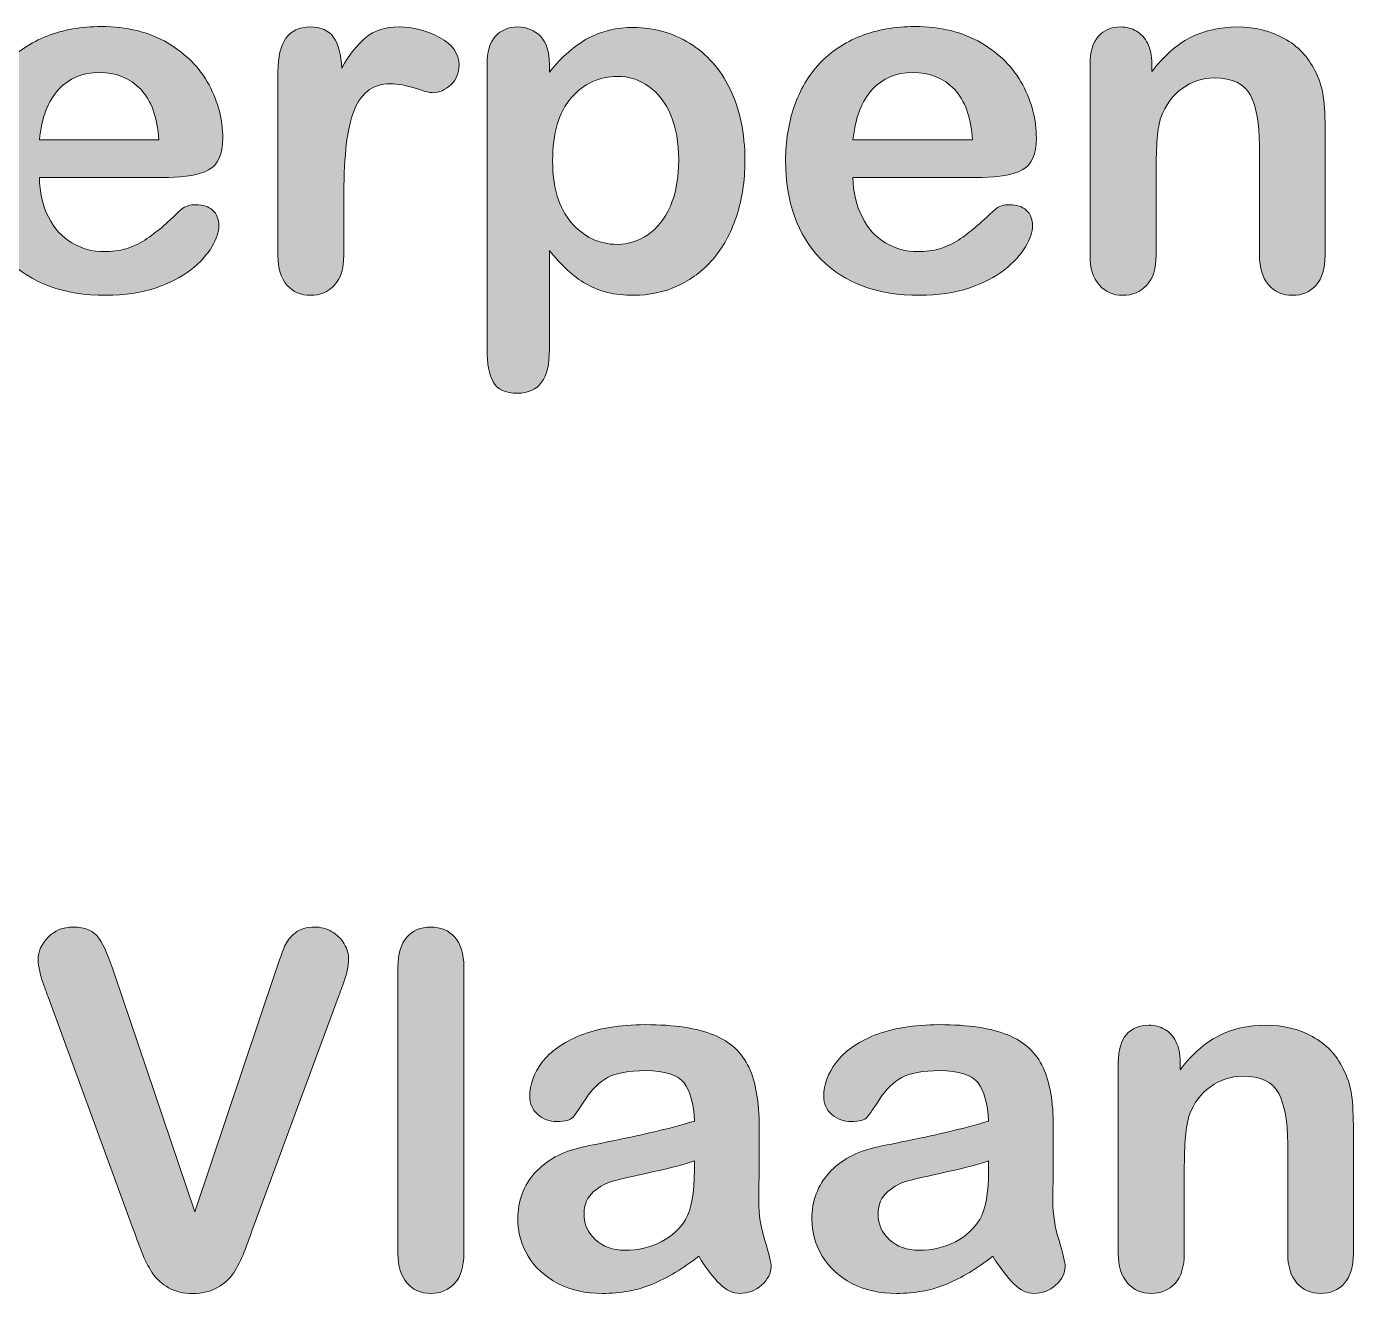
# Model space of a CAD drawing. Header units: millimetres. Extents: x 190 to 440, y -221 to -136.
# Drawn here: x 216.79 to 228.14, y -173.69 to -162.85 of the extents above; entities that cross this region are included whole.
import ezdxf

# ---------------------------------------------------------------- set-up
doc = ezdxf.new("R2010")
doc.units = ezdxf.units.MM
doc.header["$MEASUREMENT"] = 0
doc.layers.add('Layer 1', color=7, linetype='Continuous')

# ---------------------------------------------------------------- blocks, each defined once
blk = doc.blocks.new('block 3')
at = {"layer": 'Layer 1', "true_color": 0x231f20}
h = blk.add_hatch(color=250, dxfattribs=at)
h.dxf.hatch_style = 2
edge = h.paths.add_edge_path()
edge.add_spline(control_points=[(218.005, -164.143), (218.005, -164.143), (216.902, -164.143), (216.902, -164.143), (216.903, -164.271), (216.929, -164.384), (216.979, -164.482), (217.029, -164.58), (217.096, -164.654), (217.18, -164.703), (217.263, -164.753), (217.355, -164.778), (217.456, -164.778), (217.523, -164.778), (217.585, -164.77), (217.641, -164.754), (217.696, -164.738), (217.751, -164.713), (217.803, -164.679), (217.855, -164.646), (217.903, -164.609), (217.948, -164.571), (217.992, -164.532), (218.049, -164.48), (218.119, -164.414), (218.148, -164.389), (218.189, -164.377), (218.243, -164.377), (218.301, -164.377), (218.348, -164.392), (218.384, -164.424), (218.42, -164.456), (218.437, -164.501), (218.437, -164.558), (218.437, -164.609), (218.418, -164.669), (218.378, -164.737), (218.338, -164.805), (218.277, -164.871), (218.197, -164.934), (218.116, -164.996), (218.015, -165.048), (217.893, -165.09), (217.771, -165.131), (217.631, -165.152), (217.472, -165.152), (217.11, -165.152), (216.828, -165.048), (216.627, -164.842), (216.426, -164.635), (216.325, -164.354), (216.325, -164), (216.325, -163.834), (216.35, -163.679), (216.399, -163.536), (216.449, -163.394), (216.521, -163.271), (216.616, -163.169), (216.711, -163.067), (216.829, -162.989), (216.968, -162.935), (217.107, -162.88), (217.261, -162.853), (217.431, -162.853), (217.651, -162.853), (217.84, -162.9), (217.998, -162.993), (218.156, -163.086), (218.274, -163.206), (218.353, -163.353), (218.431, -163.501), (218.471, -163.651), (218.471, -163.804), (218.471, -163.946), (218.43, -164.038), (218.349, -164.08), (218.267, -164.122), (218.153, -164.143), (218.005, -164.143)], knot_values=[0, 0, 0, 0, 1, 1, 1, 2, 2, 2, 3, 3, 3, 4, 4, 4, 5, 5, 5, 6, 6, 6, 7, 7, 7, 8, 8, 8, 9, 9, 9, 10, 10, 10, 11, 11, 11, 12, 12, 12, 13, 13, 13, 14, 14, 14, 15, 15, 15, 16, 16, 16, 17, 17, 17, 18, 18, 18, 19, 19, 19, 20, 20, 20, 21, 21, 21, 22, 22, 22, 23, 23, 23, 24, 24, 24, 25, 25, 25, 26, 26, 26, 26], degree=3, periodic=1)
edge = h.paths.add_edge_path()
edge.add_spline(control_points=[(216.902, -163.823), (216.902, -163.823), (217.925, -163.823), (217.925, -163.823), (217.911, -163.63), (217.859, -163.485), (217.769, -163.39), (217.679, -163.294), (217.56, -163.246), (217.412, -163.246), (217.272, -163.246), (217.156, -163.294), (217.066, -163.392), (216.976, -163.489), (216.921, -163.632), (216.902, -163.823)], knot_values=[0, 0, 0, 0, 1, 1, 1, 2, 2, 2, 3, 3, 3, 4, 4, 4, 5, 5, 5, 5], degree=3, periodic=1)
h = blk.add_hatch(color=250, dxfattribs=at)
h.dxf.hatch_style = 2
edge = h.paths.add_edge_path()
edge.add_spline(control_points=[(219.506, -164.337), (219.506, -164.337), (219.506, -164.809), (219.506, -164.809), (219.506, -164.923), (219.479, -165.009), (219.426, -165.066), (219.372, -165.123), (219.304, -165.152), (219.221, -165.152), (219.14, -165.152), (219.073, -165.123), (219.02, -165.065), (218.968, -165.007), (218.942, -164.922), (218.942, -164.809), (218.942, -164.809), (218.942, -163.238), (218.942, -163.238), (218.942, -162.984), (219.033, -162.857), (219.217, -162.857), (219.31, -162.857), (219.378, -162.887), (219.419, -162.946), (219.461, -163.005), (219.483, -163.093), (219.488, -163.209), (219.555, -163.093), (219.624, -163.005), (219.695, -162.946), (219.766, -162.887), (219.861, -162.857), (219.98, -162.857), (220.098, -162.857), (220.213, -162.887), (220.325, -162.946), (220.436, -163.005), (220.492, -163.084), (220.492, -163.182), (220.492, -163.251), (220.468, -163.308), (220.421, -163.352), (220.373, -163.397), (220.322, -163.419), (220.267, -163.419), (220.246, -163.419), (220.196, -163.407), (220.117, -163.381), (220.038, -163.356), (219.968, -163.343), (219.907, -163.343), (219.824, -163.343), (219.757, -163.365), (219.705, -163.408), (219.652, -163.452), (219.612, -163.516), (219.583, -163.601), (219.554, -163.687), (219.534, -163.788), (219.523, -163.906), (219.512, -164.024), (219.506, -164.168), (219.506, -164.337)], knot_values=[0, 0, 0, 0, 1, 1, 1, 2, 2, 2, 3, 3, 3, 4, 4, 4, 5, 5, 5, 6, 6, 6, 7, 7, 7, 8, 8, 8, 9, 9, 9, 10, 10, 10, 11, 11, 11, 12, 12, 12, 13, 13, 13, 14, 14, 14, 15, 15, 15, 16, 16, 16, 17, 17, 17, 18, 18, 18, 19, 19, 19, 20, 20, 20, 21, 21, 21, 21], degree=3, periodic=1)
h = blk.add_hatch(color=250, dxfattribs=at)
h.dxf.hatch_style = 2
edge = h.paths.add_edge_path()
edge.add_spline(control_points=[(221.265, -163.174), (221.265, -163.174), (221.265, -163.242), (221.265, -163.242), (221.371, -163.111), (221.482, -163.015), (221.596, -162.953), (221.71, -162.892), (221.84, -162.861), (221.985, -162.861), (222.158, -162.861), (222.318, -162.906), (222.464, -162.996), (222.61, -163.085), (222.726, -163.216), (222.81, -163.388), (222.895, -163.561), (222.937, -163.765), (222.937, -164), (222.937, -164.174), (222.913, -164.333), (222.864, -164.479), (222.815, -164.624), (222.748, -164.746), (222.663, -164.845), (222.577, -164.943), (222.476, -165.019), (222.36, -165.072), (222.243, -165.125), (222.118, -165.152), (221.985, -165.152), (221.823, -165.152), (221.688, -165.119), (221.578, -165.055), (221.469, -164.99), (221.364, -164.895), (221.265, -164.769), (221.265, -164.769), (221.265, -165.617), (221.265, -165.617), (221.265, -165.865), (221.175, -165.989), (220.994, -165.989), (220.888, -165.989), (220.818, -165.957), (220.784, -165.893), (220.749, -165.829), (220.732, -165.735), (220.732, -165.613), (220.732, -165.613), (220.732, -163.178), (220.732, -163.178), (220.732, -163.07), (220.755, -162.99), (220.802, -162.937), (220.849, -162.884), (220.913, -162.857), (220.994, -162.857), (221.074, -162.857), (221.139, -162.884), (221.19, -162.939), (221.24, -162.993), (221.265, -163.072), (221.265, -163.174)], knot_values=[0, 0, 0, 0, 1, 1, 1, 2, 2, 2, 3, 3, 3, 4, 4, 4, 5, 5, 5, 6, 6, 6, 7, 7, 7, 8, 8, 8, 9, 9, 9, 10, 10, 10, 11, 11, 11, 12, 12, 12, 13, 13, 13, 14, 14, 14, 15, 15, 15, 16, 16, 16, 17, 17, 17, 18, 18, 18, 19, 19, 19, 20, 20, 20, 21, 21, 21, 21], degree=3, periodic=1)
edge = h.paths.add_edge_path()
edge.add_spline(control_points=[(222.371, -163.994), (222.371, -163.845), (222.348, -163.717), (222.303, -163.611), (222.257, -163.504), (222.194, -163.422), (222.114, -163.365), (222.033, -163.308), (221.944, -163.279), (221.846, -163.279), (221.69, -163.279), (221.559, -163.34), (221.452, -163.463), (221.345, -163.586), (221.292, -163.766), (221.292, -164.004), (221.292, -164.229), (221.345, -164.404), (221.451, -164.528), (221.557, -164.653), (221.689, -164.716), (221.846, -164.716), (221.94, -164.716), (222.027, -164.688), (222.107, -164.634), (222.186, -164.579), (222.251, -164.498), (222.299, -164.389), (222.347, -164.28), (222.371, -164.148), (222.371, -163.994)], knot_values=[0, 0, 0, 0, 1, 1, 1, 2, 2, 2, 3, 3, 3, 4, 4, 4, 5, 5, 5, 6, 6, 6, 7, 7, 7, 8, 8, 8, 9, 9, 9, 10, 10, 10, 10], degree=3, periodic=1)
h = blk.add_hatch(color=250, dxfattribs=at)
h.dxf.hatch_style = 2
edge = h.paths.add_edge_path()
edge.add_spline(control_points=[(224.965, -164.143), (224.965, -164.143), (223.861, -164.143), (223.861, -164.143), (223.863, -164.271), (223.889, -164.384), (223.939, -164.482), (223.989, -164.58), (224.056, -164.654), (224.139, -164.703), (224.223, -164.753), (224.315, -164.778), (224.415, -164.778), (224.483, -164.778), (224.545, -164.77), (224.6, -164.754), (224.656, -164.738), (224.71, -164.713), (224.763, -164.679), (224.815, -164.646), (224.863, -164.609), (224.907, -164.571), (224.951, -164.532), (225.009, -164.48), (225.079, -164.414), (225.108, -164.389), (225.149, -164.377), (225.203, -164.377), (225.261, -164.377), (225.308, -164.392), (225.344, -164.424), (225.379, -164.456), (225.397, -164.501), (225.397, -164.558), (225.397, -164.609), (225.377, -164.669), (225.337, -164.737), (225.297, -164.805), (225.237, -164.871), (225.156, -164.934), (225.076, -164.996), (224.975, -165.048), (224.853, -165.09), (224.731, -165.131), (224.59, -165.152), (224.432, -165.152), (224.07, -165.152), (223.788, -165.048), (223.587, -164.842), (223.385, -164.635), (223.285, -164.354), (223.285, -164), (223.285, -163.834), (223.31, -163.679), (223.359, -163.536), (223.409, -163.394), (223.481, -163.271), (223.576, -163.169), (223.671, -163.067), (223.788, -162.989), (223.928, -162.935), (224.067, -162.88), (224.221, -162.853), (224.391, -162.853), (224.611, -162.853), (224.8, -162.9), (224.958, -162.993), (225.116, -163.086), (225.234, -163.206), (225.313, -163.353), (225.391, -163.501), (225.43, -163.651), (225.43, -163.804), (225.43, -163.946), (225.39, -164.038), (225.308, -164.08), (225.227, -164.122), (225.113, -164.143), (224.965, -164.143)], knot_values=[0, 0, 0, 0, 1, 1, 1, 2, 2, 2, 3, 3, 3, 4, 4, 4, 5, 5, 5, 6, 6, 6, 7, 7, 7, 8, 8, 8, 9, 9, 9, 10, 10, 10, 11, 11, 11, 12, 12, 12, 13, 13, 13, 14, 14, 14, 15, 15, 15, 16, 16, 16, 17, 17, 17, 18, 18, 18, 19, 19, 19, 20, 20, 20, 21, 21, 21, 22, 22, 22, 23, 23, 23, 24, 24, 24, 25, 25, 25, 26, 26, 26, 26], degree=3, periodic=1)
edge = h.paths.add_edge_path()
edge.add_spline(control_points=[(223.861, -163.823), (223.861, -163.823), (224.885, -163.823), (224.885, -163.823), (224.871, -163.63), (224.819, -163.485), (224.729, -163.39), (224.638, -163.294), (224.519, -163.246), (224.372, -163.246), (224.231, -163.246), (224.116, -163.294), (224.026, -163.392), (223.936, -163.489), (223.881, -163.632), (223.861, -163.823)], knot_values=[0, 0, 0, 0, 1, 1, 1, 2, 2, 2, 3, 3, 3, 4, 4, 4, 5, 5, 5, 5], degree=3, periodic=1)
h = blk.add_hatch(color=250, dxfattribs=at)
h.dxf.hatch_style = 2
edge = h.paths.add_edge_path()
edge.add_spline(control_points=[(226.418, -163.169), (226.418, -163.169), (226.418, -163.238), (226.418, -163.238), (226.518, -163.107), (226.626, -163.011), (226.744, -162.949), (226.862, -162.888), (226.997, -162.857), (227.15, -162.857), (227.299, -162.857), (227.432, -162.89), (227.549, -162.954), (227.666, -163.019), (227.754, -163.111), (227.812, -163.229), (227.849, -163.298), (227.873, -163.373), (227.884, -163.453), (227.895, -163.532), (227.9, -163.634), (227.9, -163.758), (227.9, -163.758), (227.9, -164.809), (227.9, -164.809), (227.9, -164.922), (227.875, -165.007), (227.823, -165.065), (227.771, -165.123), (227.704, -165.152), (227.621, -165.152), (227.537, -165.152), (227.469, -165.122), (227.417, -165.063), (227.364, -165.004), (227.338, -164.919), (227.338, -164.809), (227.338, -164.809), (227.338, -163.868), (227.338, -163.868), (227.338, -163.682), (227.312, -163.54), (227.261, -163.441), (227.209, -163.343), (227.106, -163.293), (226.952, -163.293), (226.851, -163.293), (226.759, -163.323), (226.677, -163.383), (226.594, -163.443), (226.533, -163.526), (226.495, -163.63), (226.467, -163.714), (226.454, -163.871), (226.454, -164.102), (226.454, -164.102), (226.454, -164.809), (226.454, -164.809), (226.454, -164.923), (226.427, -165.009), (226.374, -165.066), (226.321, -165.123), (226.252, -165.152), (226.168, -165.152), (226.087, -165.152), (226.02, -165.122), (225.968, -165.063), (225.915, -165.004), (225.889, -164.919), (225.889, -164.809), (225.889, -164.809), (225.889, -163.178), (225.889, -163.178), (225.889, -163.07), (225.913, -162.99), (225.96, -162.937), (226.006, -162.884), (226.07, -162.857), (226.152, -162.857), (226.201, -162.857), (226.246, -162.869), (226.286, -162.892), (226.326, -162.916), (226.358, -162.951), (226.382, -162.998), (226.406, -163.045), (226.418, -163.102), (226.418, -163.169)], knot_values=[0, 0, 0, 0, 1, 1, 1, 2, 2, 2, 3, 3, 3, 4, 4, 4, 5, 5, 5, 6, 6, 6, 7, 7, 7, 8, 8, 8, 9, 9, 9, 10, 10, 10, 11, 11, 11, 12, 12, 12, 13, 13, 13, 14, 14, 14, 15, 15, 15, 16, 16, 16, 17, 17, 17, 18, 18, 18, 19, 19, 19, 20, 20, 20, 21, 21, 21, 22, 22, 22, 23, 23, 23, 24, 24, 24, 25, 25, 25, 26, 26, 26, 27, 27, 27, 28, 28, 28, 29, 29, 29, 29], degree=3, periodic=1)
at = {"layer": 'Layer 1', "lineweight": 0}
for points, knots in [([(218.005, -164.143), (218.005, -164.143), (216.902, -164.143), (216.902, -164.143), (216.903, -164.271), (216.929, -164.384), (216.979, -164.482), (217.029, -164.58), (217.096, -164.654), (217.18, -164.703), (217.263, -164.753), (217.355, -164.778), (217.456, -164.778), (217.523, -164.778), (217.585, -164.77), (217.641, -164.754), (217.696, -164.738), (217.751, -164.713), (217.803, -164.679), (217.855, -164.646), (217.903, -164.609), (217.948, -164.571), (217.992, -164.532), (218.049, -164.48), (218.119, -164.414), (218.148, -164.389), (218.189, -164.377), (218.243, -164.377), (218.301, -164.377), (218.348, -164.392), (218.384, -164.424), (218.42, -164.456), (218.437, -164.501), (218.437, -164.558), (218.437, -164.609), (218.418, -164.669), (218.378, -164.737), (218.338, -164.805), (218.277, -164.871), (218.197, -164.934), (218.116, -164.996), (218.015, -165.048), (217.893, -165.09), (217.771, -165.131), (217.631, -165.152), (217.472, -165.152), (217.11, -165.152), (216.828, -165.048), (216.627, -164.842), (216.426, -164.635), (216.325, -164.354), (216.325, -164), (216.325, -163.834), (216.35, -163.679), (216.399, -163.536), (216.449, -163.394), (216.521, -163.271), (216.616, -163.169), (216.711, -163.067), (216.829, -162.989), (216.968, -162.935), (217.107, -162.88), (217.261, -162.853), (217.431, -162.853), (217.651, -162.853), (217.84, -162.9), (217.998, -162.993), (218.156, -163.086), (218.274, -163.206), (218.353, -163.353), (218.431, -163.501), (218.471, -163.651), (218.471, -163.804), (218.471, -163.946), (218.43, -164.038), (218.349, -164.08), (218.267, -164.122), (218.153, -164.143), (218.005, -164.143)], [0, 0, 0, 0, 1, 1, 1, 2, 2, 2, 3, 3, 3, 4, 4, 4, 5, 5, 5, 6, 6, 6, 7, 7, 7, 8, 8, 8, 9, 9, 9, 10, 10, 10, 11, 11, 11, 12, 12, 12, 13, 13, 13, 14, 14, 14, 15, 15, 15, 16, 16, 16, 17, 17, 17, 18, 18, 18, 19, 19, 19, 20, 20, 20, 21, 21, 21, 22, 22, 22, 23, 23, 23, 24, 24, 24, 25, 25, 25, 26, 26, 26, 26]), ([(219.506, -164.337), (219.506, -164.337), (219.506, -164.809), (219.506, -164.809), (219.506, -164.923), (219.479, -165.009), (219.426, -165.066), (219.372, -165.123), (219.304, -165.152), (219.221, -165.152), (219.14, -165.152), (219.073, -165.123), (219.02, -165.065), (218.968, -165.007), (218.942, -164.922), (218.942, -164.809), (218.942, -164.809), (218.942, -163.238), (218.942, -163.238), (218.942, -162.984), (219.033, -162.857), (219.217, -162.857), (219.31, -162.857), (219.378, -162.887), (219.419, -162.946), (219.461, -163.005), (219.483, -163.093), (219.488, -163.209), (219.555, -163.093), (219.624, -163.005), (219.695, -162.946), (219.766, -162.887), (219.861, -162.857), (219.98, -162.857), (220.098, -162.857), (220.213, -162.887), (220.325, -162.946), (220.436, -163.005), (220.492, -163.084), (220.492, -163.182), (220.492, -163.251), (220.468, -163.308), (220.421, -163.352), (220.373, -163.397), (220.322, -163.419), (220.267, -163.419), (220.246, -163.419), (220.196, -163.407), (220.117, -163.381), (220.038, -163.356), (219.968, -163.343), (219.907, -163.343), (219.824, -163.343), (219.757, -163.365), (219.705, -163.408), (219.652, -163.452), (219.612, -163.516), (219.583, -163.601), (219.554, -163.687), (219.534, -163.788), (219.523, -163.906), (219.512, -164.024), (219.506, -164.168), (219.506, -164.337)], [0, 0, 0, 0, 1, 1, 1, 2, 2, 2, 3, 3, 3, 4, 4, 4, 5, 5, 5, 6, 6, 6, 7, 7, 7, 8, 8, 8, 9, 9, 9, 10, 10, 10, 11, 11, 11, 12, 12, 12, 13, 13, 13, 14, 14, 14, 15, 15, 15, 16, 16, 16, 17, 17, 17, 18, 18, 18, 19, 19, 19, 20, 20, 20, 21, 21, 21, 21]), ([(221.265, -163.174), (221.265, -163.174), (221.265, -163.242), (221.265, -163.242), (221.371, -163.111), (221.482, -163.015), (221.596, -162.953), (221.71, -162.892), (221.84, -162.861), (221.985, -162.861), (222.158, -162.861), (222.318, -162.906), (222.464, -162.996), (222.61, -163.085), (222.726, -163.216), (222.81, -163.388), (222.895, -163.561), (222.937, -163.765), (222.937, -164), (222.937, -164.174), (222.913, -164.333), (222.864, -164.479), (222.815, -164.624), (222.748, -164.746), (222.663, -164.845), (222.577, -164.943), (222.476, -165.019), (222.36, -165.072), (222.243, -165.125), (222.118, -165.152), (221.985, -165.152), (221.823, -165.152), (221.688, -165.119), (221.578, -165.055), (221.469, -164.99), (221.364, -164.895), (221.265, -164.769), (221.265, -164.769), (221.265, -165.617), (221.265, -165.617), (221.265, -165.865), (221.175, -165.989), (220.994, -165.989), (220.888, -165.989), (220.818, -165.957), (220.784, -165.893), (220.749, -165.829), (220.732, -165.735), (220.732, -165.613), (220.732, -165.613), (220.732, -163.178), (220.732, -163.178), (220.732, -163.07), (220.755, -162.99), (220.802, -162.937), (220.849, -162.884), (220.913, -162.857), (220.994, -162.857), (221.074, -162.857), (221.139, -162.884), (221.19, -162.939), (221.24, -162.993), (221.265, -163.072), (221.265, -163.174)], [0, 0, 0, 0, 1, 1, 1, 2, 2, 2, 3, 3, 3, 4, 4, 4, 5, 5, 5, 6, 6, 6, 7, 7, 7, 8, 8, 8, 9, 9, 9, 10, 10, 10, 11, 11, 11, 12, 12, 12, 13, 13, 13, 14, 14, 14, 15, 15, 15, 16, 16, 16, 17, 17, 17, 18, 18, 18, 19, 19, 19, 20, 20, 20, 21, 21, 21, 21]), ([(224.965, -164.143), (224.965, -164.143), (223.861, -164.143), (223.861, -164.143), (223.863, -164.271), (223.889, -164.384), (223.939, -164.482), (223.989, -164.58), (224.056, -164.654), (224.139, -164.703), (224.223, -164.753), (224.315, -164.778), (224.415, -164.778), (224.483, -164.778), (224.545, -164.77), (224.6, -164.754), (224.656, -164.738), (224.71, -164.713), (224.763, -164.679), (224.815, -164.646), (224.863, -164.609), (224.907, -164.571), (224.951, -164.532), (225.009, -164.48), (225.079, -164.414), (225.108, -164.389), (225.149, -164.377), (225.203, -164.377), (225.261, -164.377), (225.308, -164.392), (225.344, -164.424), (225.379, -164.456), (225.397, -164.501), (225.397, -164.558), (225.397, -164.609), (225.377, -164.669), (225.337, -164.737), (225.297, -164.805), (225.237, -164.871), (225.156, -164.934), (225.076, -164.996), (224.975, -165.048), (224.853, -165.09), (224.731, -165.131), (224.59, -165.152), (224.432, -165.152), (224.07, -165.152), (223.788, -165.048), (223.587, -164.842), (223.385, -164.635), (223.285, -164.354), (223.285, -164), (223.285, -163.834), (223.31, -163.679), (223.359, -163.536), (223.409, -163.394), (223.481, -163.271), (223.576, -163.169), (223.671, -163.067), (223.788, -162.989), (223.928, -162.935), (224.067, -162.88), (224.221, -162.853), (224.391, -162.853), (224.611, -162.853), (224.8, -162.9), (224.958, -162.993), (225.116, -163.086), (225.234, -163.206), (225.313, -163.353), (225.391, -163.501), (225.43, -163.651), (225.43, -163.804), (225.43, -163.946), (225.39, -164.038), (225.308, -164.08), (225.227, -164.122), (225.113, -164.143), (224.965, -164.143)], [0, 0, 0, 0, 1, 1, 1, 2, 2, 2, 3, 3, 3, 4, 4, 4, 5, 5, 5, 6, 6, 6, 7, 7, 7, 8, 8, 8, 9, 9, 9, 10, 10, 10, 11, 11, 11, 12, 12, 12, 13, 13, 13, 14, 14, 14, 15, 15, 15, 16, 16, 16, 17, 17, 17, 18, 18, 18, 19, 19, 19, 20, 20, 20, 21, 21, 21, 22, 22, 22, 23, 23, 23, 24, 24, 24, 25, 25, 25, 26, 26, 26, 26]), ([(226.418, -163.169), (226.418, -163.169), (226.418, -163.238), (226.418, -163.238), (226.518, -163.107), (226.626, -163.011), (226.744, -162.949), (226.862, -162.888), (226.997, -162.857), (227.15, -162.857), (227.299, -162.857), (227.432, -162.89), (227.549, -162.954), (227.666, -163.019), (227.754, -163.111), (227.812, -163.229), (227.849, -163.298), (227.873, -163.373), (227.884, -163.453), (227.895, -163.532), (227.9, -163.634), (227.9, -163.758), (227.9, -163.758), (227.9, -164.809), (227.9, -164.809), (227.9, -164.922), (227.875, -165.007), (227.823, -165.065), (227.771, -165.123), (227.704, -165.152), (227.621, -165.152), (227.537, -165.152), (227.469, -165.122), (227.417, -165.063), (227.364, -165.004), (227.338, -164.919), (227.338, -164.809), (227.338, -164.809), (227.338, -163.868), (227.338, -163.868), (227.338, -163.682), (227.312, -163.54), (227.261, -163.441), (227.209, -163.343), (227.106, -163.293), (226.952, -163.293), (226.851, -163.293), (226.759, -163.323), (226.677, -163.383), (226.594, -163.443), (226.533, -163.526), (226.495, -163.63), (226.467, -163.714), (226.454, -163.871), (226.454, -164.102), (226.454, -164.102), (226.454, -164.809), (226.454, -164.809), (226.454, -164.923), (226.427, -165.009), (226.374, -165.066), (226.321, -165.123), (226.252, -165.152), (226.168, -165.152), (226.087, -165.152), (226.02, -165.122), (225.968, -165.063), (225.915, -165.004), (225.889, -164.919), (225.889, -164.809), (225.889, -164.809), (225.889, -163.178), (225.889, -163.178), (225.889, -163.07), (225.913, -162.99), (225.96, -162.937), (226.006, -162.884), (226.07, -162.857), (226.152, -162.857), (226.201, -162.857), (226.246, -162.869), (226.286, -162.892), (226.326, -162.916), (226.358, -162.951), (226.382, -162.998), (226.406, -163.045), (226.418, -163.102), (226.418, -163.169)], [0, 0, 0, 0, 1, 1, 1, 2, 2, 2, 3, 3, 3, 4, 4, 4, 5, 5, 5, 6, 6, 6, 7, 7, 7, 8, 8, 8, 9, 9, 9, 10, 10, 10, 11, 11, 11, 12, 12, 12, 13, 13, 13, 14, 14, 14, 15, 15, 15, 16, 16, 16, 17, 17, 17, 18, 18, 18, 19, 19, 19, 20, 20, 20, 21, 21, 21, 22, 22, 22, 23, 23, 23, 24, 24, 24, 25, 25, 25, 26, 26, 26, 27, 27, 27, 28, 28, 28, 29, 29, 29, 29]), ([(216.902, -163.823), (216.902, -163.823), (217.925, -163.823), (217.925, -163.823), (217.911, -163.63), (217.859, -163.485), (217.769, -163.39), (217.679, -163.294), (217.56, -163.246), (217.412, -163.246), (217.272, -163.246), (217.156, -163.294), (217.066, -163.392), (216.976, -163.489), (216.921, -163.632), (216.902, -163.823)], [0, 0, 0, 0, 1, 1, 1, 2, 2, 2, 3, 3, 3, 4, 4, 4, 5, 5, 5, 5]), ([(222.371, -163.994), (222.371, -163.845), (222.348, -163.717), (222.303, -163.611), (222.257, -163.504), (222.194, -163.422), (222.114, -163.365), (222.033, -163.308), (221.944, -163.279), (221.846, -163.279), (221.69, -163.279), (221.559, -163.34), (221.452, -163.463), (221.345, -163.586), (221.292, -163.766), (221.292, -164.004), (221.292, -164.229), (221.345, -164.404), (221.451, -164.528), (221.557, -164.653), (221.689, -164.716), (221.846, -164.716), (221.94, -164.716), (222.027, -164.688), (222.107, -164.634), (222.186, -164.579), (222.251, -164.498), (222.299, -164.389), (222.347, -164.28), (222.371, -164.148), (222.371, -163.994)], [0, 0, 0, 0, 1, 1, 1, 2, 2, 2, 3, 3, 3, 4, 4, 4, 5, 5, 5, 6, 6, 6, 7, 7, 7, 8, 8, 8, 9, 9, 9, 10, 10, 10, 10]), ([(223.861, -163.823), (223.861, -163.823), (224.885, -163.823), (224.885, -163.823), (224.871, -163.63), (224.819, -163.485), (224.729, -163.39), (224.638, -163.294), (224.519, -163.246), (224.372, -163.246), (224.231, -163.246), (224.116, -163.294), (224.026, -163.392), (223.936, -163.489), (223.881, -163.632), (223.861, -163.823)], [0, 0, 0, 0, 1, 1, 1, 2, 2, 2, 3, 3, 3, 4, 4, 4, 5, 5, 5, 5])]:
    blk.add_open_spline(points, degree=3, knots=knots, dxfattribs=at)
blk = doc.blocks.new('block 4')
at = {"layer": 'Layer 1', "true_color": 0x231f20}
h = blk.add_hatch(color=250, dxfattribs=at)
h.dxf.hatch_style = 2
edge = h.paths.add_edge_path()
edge.add_spline(control_points=[(217.545, -170.958), (217.545, -170.958), (218.231, -172.99), (218.231, -172.99), (218.231, -172.99), (218.919, -170.944), (218.919, -170.944), (218.955, -170.836), (218.982, -170.762), (219, -170.72), (219.018, -170.678), (219.047, -170.64), (219.089, -170.606), (219.13, -170.572), (219.186, -170.555), (219.258, -170.555), (219.31, -170.555), (219.359, -170.568), (219.404, -170.595), (219.449, -170.621), (219.484, -170.656), (219.509, -170.699), (219.535, -170.742), (219.547, -170.786), (219.547, -170.83), (219.547, -170.861), (219.543, -170.893), (219.535, -170.928), (219.527, -170.964), (219.516, -170.998), (219.504, -171.032), (219.492, -171.066), (219.479, -171.1), (219.467, -171.136), (219.467, -171.136), (218.733, -173.116), (218.733, -173.116), (218.707, -173.192), (218.681, -173.264), (218.655, -173.332), (218.628, -173.401), (218.598, -173.461), (218.564, -173.512), (218.529, -173.564), (218.483, -173.606), (218.426, -173.639), (218.369, -173.672), (218.299, -173.689), (218.216, -173.689), (218.134, -173.689), (218.064, -173.673), (218.007, -173.64), (217.949, -173.608), (217.903, -173.565), (217.868, -173.512), (217.833, -173.459), (217.802, -173.399), (217.776, -173.331), (217.75, -173.264), (217.724, -173.192), (217.697, -173.116), (217.697, -173.116), (216.976, -171.153), (216.976, -171.153), (216.964, -171.117), (216.951, -171.082), (216.938, -171.047), (216.925, -171.013), (216.914, -170.976), (216.905, -170.936), (216.896, -170.896), (216.891, -170.862), (216.891, -170.834), (216.891, -170.764), (216.92, -170.7), (216.976, -170.642), (217.033, -170.584), (217.104, -170.555), (217.189, -170.555), (217.294, -170.555), (217.368, -170.587), (217.411, -170.651), (217.455, -170.716), (217.499, -170.818), (217.545, -170.958)], knot_values=[0, 0, 0, 0, 1, 1, 1, 2, 2, 2, 3, 3, 3, 4, 4, 4, 5, 5, 5, 6, 6, 6, 7, 7, 7, 8, 8, 8, 9, 9, 9, 10, 10, 10, 11, 11, 11, 12, 12, 12, 13, 13, 13, 14, 14, 14, 15, 15, 15, 16, 16, 16, 17, 17, 17, 18, 18, 18, 19, 19, 19, 20, 20, 20, 21, 21, 21, 22, 22, 22, 23, 23, 23, 24, 24, 24, 25, 25, 25, 26, 26, 26, 27, 27, 27, 28, 28, 28, 28], degree=3, periodic=1)
h = blk.add_hatch(color=250, dxfattribs=at)
h.dxf.hatch_style = 2
edge = h.paths.add_edge_path()
edge.add_spline(control_points=[(219.969, -173.346), (219.969, -173.346), (219.969, -170.898), (219.969, -170.898), (219.969, -170.785), (219.994, -170.7), (220.045, -170.642), (220.095, -170.584), (220.163, -170.555), (220.248, -170.555), (220.334, -170.555), (220.403, -170.584), (220.455, -170.641), (220.507, -170.698), (220.533, -170.784), (220.533, -170.898), (220.533, -170.898), (220.533, -173.346), (220.533, -173.346), (220.533, -173.46), (220.507, -173.546), (220.454, -173.603), (220.401, -173.66), (220.332, -173.689), (220.248, -173.689), (220.166, -173.689), (220.098, -173.659), (220.047, -173.6), (219.995, -173.541), (219.969, -173.456), (219.969, -173.346)], knot_values=[0, 0, 0, 0, 1, 1, 1, 2, 2, 2, 3, 3, 3, 4, 4, 4, 5, 5, 5, 6, 6, 6, 7, 7, 7, 8, 8, 8, 9, 9, 9, 10, 10, 10, 10], degree=3, periodic=1)
h = blk.add_hatch(color=250, dxfattribs=at)
h.dxf.hatch_style = 2
edge = h.paths.add_edge_path()
edge.add_spline(control_points=[(222.543, -173.371), (222.406, -173.477), (222.274, -173.556), (222.147, -173.609), (222.019, -173.662), (221.876, -173.689), (221.718, -173.689), (221.573, -173.689), (221.446, -173.66), (221.337, -173.603), (221.227, -173.546), (221.143, -173.468), (221.083, -173.371), (221.024, -173.273), (220.994, -173.167), (220.994, -173.052), (220.994, -172.898), (221.043, -172.766), (221.141, -172.658), (221.239, -172.549), (221.373, -172.476), (221.544, -172.438), (221.58, -172.43), (221.669, -172.412), (221.811, -172.383), (221.953, -172.354), (222.074, -172.327), (222.176, -172.303), (222.277, -172.279), (222.387, -172.25), (222.505, -172.215), (222.499, -172.066), (222.469, -171.957), (222.416, -171.888), (222.362, -171.818), (222.253, -171.783), (222.086, -171.783), (221.943, -171.783), (221.835, -171.803), (221.762, -171.843), (221.69, -171.883), (221.628, -171.943), (221.576, -172.023), (221.525, -172.103), (221.488, -172.156), (221.467, -172.181), (221.445, -172.207), (221.4, -172.219), (221.329, -172.219), (221.266, -172.219), (221.211, -172.199), (221.165, -172.158), (221.119, -172.118), (221.096, -172.066), (221.096, -172.002), (221.096, -171.903), (221.131, -171.807), (221.201, -171.713), (221.271, -171.619), (221.381, -171.542), (221.53, -171.481), (221.679, -171.421), (221.864, -171.39), (222.086, -171.39), (222.334, -171.39), (222.529, -171.42), (222.671, -171.478), (222.813, -171.537), (222.913, -171.629), (222.972, -171.756), (223.03, -171.883), (223.059, -172.051), (223.059, -172.261), (223.059, -172.393), (223.059, -172.505), (223.058, -172.598), (223.058, -172.69), (223.057, -172.793), (223.055, -172.906), (223.055, -173.012), (223.073, -173.122), (223.108, -173.237), (223.143, -173.352), (223.161, -173.426), (223.161, -173.46), (223.161, -173.517), (223.133, -173.57), (223.079, -173.618), (223.025, -173.665), (222.963, -173.689), (222.894, -173.689), (222.836, -173.689), (222.779, -173.662), (222.722, -173.607), (222.666, -173.553), (222.606, -173.474), (222.543, -173.371)], knot_values=[0, 0, 0, 0, 1, 1, 1, 2, 2, 2, 3, 3, 3, 4, 4, 4, 5, 5, 5, 6, 6, 6, 7, 7, 7, 8, 8, 8, 9, 9, 9, 10, 10, 10, 11, 11, 11, 12, 12, 12, 13, 13, 13, 14, 14, 14, 15, 15, 15, 16, 16, 16, 17, 17, 17, 18, 18, 18, 19, 19, 19, 20, 20, 20, 21, 21, 21, 22, 22, 22, 23, 23, 23, 24, 24, 24, 25, 25, 25, 26, 26, 26, 27, 27, 27, 28, 28, 28, 29, 29, 29, 30, 30, 30, 31, 31, 31, 32, 32, 32, 32], degree=3, periodic=1)
edge = h.paths.add_edge_path()
edge.add_spline(control_points=[(222.505, -172.554), (222.423, -172.584), (222.303, -172.617), (222.145, -172.65), (221.987, -172.684), (221.878, -172.709), (221.817, -172.725), (221.756, -172.741), (221.699, -172.772), (221.643, -172.818), (221.588, -172.864), (221.561, -172.928), (221.561, -173.011), (221.561, -173.096), (221.593, -173.169), (221.658, -173.229), (221.723, -173.289), (221.807, -173.319), (221.912, -173.319), (222.024, -173.319), (222.127, -173.295), (222.221, -173.246), (222.316, -173.197), (222.385, -173.134), (222.429, -173.056), (222.48, -172.971), (222.505, -172.83), (222.505, -172.635), (222.505, -172.635), (222.505, -172.554), (222.505, -172.554)], knot_values=[0, 0, 0, 0, 1, 1, 1, 2, 2, 2, 3, 3, 3, 4, 4, 4, 5, 5, 5, 6, 6, 6, 7, 7, 7, 8, 8, 8, 9, 9, 9, 10, 10, 10, 10], degree=3, periodic=1)
h = blk.add_hatch(color=250, dxfattribs=at)
h.dxf.hatch_style = 2
edge = h.paths.add_edge_path()
edge.add_spline(control_points=[(225.058, -173.371), (224.922, -173.477), (224.79, -173.556), (224.662, -173.609), (224.535, -173.662), (224.392, -173.689), (224.234, -173.689), (224.089, -173.689), (223.962, -173.66), (223.852, -173.603), (223.743, -173.546), (223.658, -173.468), (223.599, -173.371), (223.54, -173.273), (223.51, -173.167), (223.51, -173.052), (223.51, -172.898), (223.559, -172.766), (223.657, -172.658), (223.755, -172.549), (223.889, -172.476), (224.06, -172.438), (224.096, -172.43), (224.185, -172.412), (224.327, -172.383), (224.468, -172.354), (224.59, -172.327), (224.691, -172.303), (224.793, -172.279), (224.903, -172.25), (225.021, -172.215), (225.014, -172.066), (224.984, -171.957), (224.931, -171.888), (224.878, -171.818), (224.768, -171.783), (224.601, -171.783), (224.458, -171.783), (224.35, -171.803), (224.278, -171.843), (224.206, -171.883), (224.144, -171.943), (224.092, -172.023), (224.04, -172.103), (224.004, -172.156), (223.982, -172.181), (223.961, -172.207), (223.915, -172.219), (223.845, -172.219), (223.782, -172.219), (223.727, -172.199), (223.681, -172.158), (223.634, -172.118), (223.611, -172.066), (223.611, -172.002), (223.611, -171.903), (223.646, -171.807), (223.717, -171.713), (223.787, -171.619), (223.897, -171.542), (224.045, -171.481), (224.194, -171.421), (224.38, -171.39), (224.601, -171.39), (224.849, -171.39), (225.044, -171.42), (225.186, -171.478), (225.328, -171.537), (225.429, -171.629), (225.487, -171.756), (225.546, -171.883), (225.575, -172.051), (225.575, -172.261), (225.575, -172.393), (225.575, -172.505), (225.574, -172.598), (225.573, -172.69), (225.572, -172.793), (225.571, -172.906), (225.571, -173.012), (225.588, -173.122), (225.624, -173.237), (225.659, -173.352), (225.676, -173.426), (225.676, -173.46), (225.676, -173.517), (225.649, -173.57), (225.595, -173.618), (225.54, -173.665), (225.479, -173.689), (225.41, -173.689), (225.352, -173.689), (225.295, -173.662), (225.238, -173.607), (225.182, -173.553), (225.122, -173.474), (225.058, -173.371)], knot_values=[0, 0, 0, 0, 1, 1, 1, 2, 2, 2, 3, 3, 3, 4, 4, 4, 5, 5, 5, 6, 6, 6, 7, 7, 7, 8, 8, 8, 9, 9, 9, 10, 10, 10, 11, 11, 11, 12, 12, 12, 13, 13, 13, 14, 14, 14, 15, 15, 15, 16, 16, 16, 17, 17, 17, 18, 18, 18, 19, 19, 19, 20, 20, 20, 21, 21, 21, 22, 22, 22, 23, 23, 23, 24, 24, 24, 25, 25, 25, 26, 26, 26, 27, 27, 27, 28, 28, 28, 29, 29, 29, 30, 30, 30, 31, 31, 31, 32, 32, 32, 32], degree=3, periodic=1)
edge = h.paths.add_edge_path()
edge.add_spline(control_points=[(225.021, -172.554), (224.938, -172.584), (224.818, -172.617), (224.66, -172.65), (224.503, -172.684), (224.393, -172.709), (224.333, -172.725), (224.272, -172.741), (224.214, -172.772), (224.159, -172.818), (224.104, -172.864), (224.076, -172.928), (224.076, -173.011), (224.076, -173.096), (224.109, -173.169), (224.174, -173.229), (224.238, -173.289), (224.323, -173.319), (224.428, -173.319), (224.539, -173.319), (224.642, -173.295), (224.737, -173.246), (224.831, -173.197), (224.9, -173.134), (224.945, -173.056), (224.996, -172.971), (225.021, -172.83), (225.021, -172.635), (225.021, -172.635), (225.021, -172.554), (225.021, -172.554)], knot_values=[0, 0, 0, 0, 1, 1, 1, 2, 2, 2, 3, 3, 3, 4, 4, 4, 5, 5, 5, 6, 6, 6, 7, 7, 7, 8, 8, 8, 9, 9, 9, 10, 10, 10, 10], degree=3, periodic=1)
h = blk.add_hatch(color=250, dxfattribs=at)
h.dxf.hatch_style = 2
edge = h.paths.add_edge_path()
edge.add_spline(control_points=[(226.66, -171.707), (226.66, -171.707), (226.66, -171.775), (226.66, -171.775), (226.759, -171.644), (226.868, -171.548), (226.986, -171.487), (227.104, -171.425), (227.239, -171.395), (227.392, -171.395), (227.541, -171.395), (227.674, -171.427), (227.791, -171.492), (227.908, -171.556), (227.996, -171.648), (228.053, -171.767), (228.091, -171.836), (228.115, -171.91), (228.126, -171.99), (228.137, -172.07), (228.142, -172.172), (228.142, -172.296), (228.142, -172.296), (228.142, -173.346), (228.142, -173.346), (228.142, -173.459), (228.116, -173.544), (228.065, -173.602), (228.013, -173.66), (227.946, -173.689), (227.863, -173.689), (227.779, -173.689), (227.711, -173.659), (227.659, -173.6), (227.606, -173.541), (227.58, -173.456), (227.58, -173.346), (227.58, -173.346), (227.58, -172.405), (227.58, -172.405), (227.58, -172.219), (227.554, -172.077), (227.503, -171.978), (227.451, -171.88), (227.348, -171.831), (227.194, -171.831), (227.093, -171.831), (227.001, -171.861), (226.919, -171.921), (226.836, -171.981), (226.775, -172.063), (226.737, -172.168), (226.709, -172.252), (226.695, -172.409), (226.695, -172.639), (226.695, -172.639), (226.695, -173.346), (226.695, -173.346), (226.695, -173.46), (226.669, -173.546), (226.616, -173.603), (226.563, -173.66), (226.494, -173.689), (226.41, -173.689), (226.329, -173.689), (226.262, -173.659), (226.21, -173.6), (226.157, -173.541), (226.131, -173.456), (226.131, -173.346), (226.131, -173.346), (226.131, -171.715), (226.131, -171.715), (226.131, -171.607), (226.154, -171.527), (226.201, -171.474), (226.248, -171.421), (226.312, -171.395), (226.394, -171.395), (226.443, -171.395), (226.488, -171.406), (226.528, -171.43), (226.568, -171.453), (226.6, -171.488), (226.624, -171.535), (226.648, -171.582), (226.66, -171.639), (226.66, -171.707)], knot_values=[0, 0, 0, 0, 1, 1, 1, 2, 2, 2, 3, 3, 3, 4, 4, 4, 5, 5, 5, 6, 6, 6, 7, 7, 7, 8, 8, 8, 9, 9, 9, 10, 10, 10, 11, 11, 11, 12, 12, 12, 13, 13, 13, 14, 14, 14, 15, 15, 15, 16, 16, 16, 17, 17, 17, 18, 18, 18, 19, 19, 19, 20, 20, 20, 21, 21, 21, 22, 22, 22, 23, 23, 23, 24, 24, 24, 25, 25, 25, 26, 26, 26, 27, 27, 27, 28, 28, 28, 29, 29, 29, 29], degree=3, periodic=1)
at = {"layer": 'Layer 1', "lineweight": 0}
for points, knots in [([(217.545, -170.958), (217.545, -170.958), (218.231, -172.99), (218.231, -172.99), (218.231, -172.99), (218.919, -170.944), (218.919, -170.944), (218.955, -170.836), (218.982, -170.762), (219, -170.72), (219.018, -170.678), (219.047, -170.64), (219.089, -170.606), (219.13, -170.572), (219.186, -170.555), (219.258, -170.555), (219.31, -170.555), (219.359, -170.568), (219.404, -170.595), (219.449, -170.621), (219.484, -170.656), (219.509, -170.699), (219.535, -170.742), (219.547, -170.786), (219.547, -170.83), (219.547, -170.861), (219.543, -170.893), (219.535, -170.928), (219.527, -170.964), (219.516, -170.998), (219.504, -171.032), (219.492, -171.066), (219.479, -171.1), (219.467, -171.136), (219.467, -171.136), (218.733, -173.116), (218.733, -173.116), (218.707, -173.192), (218.681, -173.264), (218.655, -173.332), (218.628, -173.401), (218.598, -173.461), (218.564, -173.512), (218.529, -173.564), (218.483, -173.606), (218.426, -173.639), (218.369, -173.672), (218.299, -173.689), (218.216, -173.689), (218.134, -173.689), (218.064, -173.673), (218.007, -173.64), (217.949, -173.608), (217.903, -173.565), (217.868, -173.512), (217.833, -173.459), (217.802, -173.399), (217.776, -173.331), (217.75, -173.264), (217.724, -173.192), (217.697, -173.116), (217.697, -173.116), (216.976, -171.153), (216.976, -171.153), (216.964, -171.117), (216.951, -171.082), (216.938, -171.047), (216.925, -171.013), (216.914, -170.976), (216.905, -170.936), (216.896, -170.896), (216.891, -170.862), (216.891, -170.834), (216.891, -170.764), (216.92, -170.7), (216.976, -170.642), (217.033, -170.584), (217.104, -170.555), (217.189, -170.555), (217.294, -170.555), (217.368, -170.587), (217.411, -170.651), (217.455, -170.716), (217.499, -170.818), (217.545, -170.958)], [0, 0, 0, 0, 1, 1, 1, 2, 2, 2, 3, 3, 3, 4, 4, 4, 5, 5, 5, 6, 6, 6, 7, 7, 7, 8, 8, 8, 9, 9, 9, 10, 10, 10, 11, 11, 11, 12, 12, 12, 13, 13, 13, 14, 14, 14, 15, 15, 15, 16, 16, 16, 17, 17, 17, 18, 18, 18, 19, 19, 19, 20, 20, 20, 21, 21, 21, 22, 22, 22, 23, 23, 23, 24, 24, 24, 25, 25, 25, 26, 26, 26, 27, 27, 27, 28, 28, 28, 28]), ([(219.969, -173.346), (219.969, -173.346), (219.969, -170.898), (219.969, -170.898), (219.969, -170.785), (219.994, -170.7), (220.045, -170.642), (220.095, -170.584), (220.163, -170.555), (220.248, -170.555), (220.334, -170.555), (220.403, -170.584), (220.455, -170.641), (220.507, -170.698), (220.533, -170.784), (220.533, -170.898), (220.533, -170.898), (220.533, -173.346), (220.533, -173.346), (220.533, -173.46), (220.507, -173.546), (220.454, -173.603), (220.401, -173.66), (220.332, -173.689), (220.248, -173.689), (220.166, -173.689), (220.098, -173.659), (220.047, -173.6), (219.995, -173.541), (219.969, -173.456), (219.969, -173.346)], [0, 0, 0, 0, 1, 1, 1, 2, 2, 2, 3, 3, 3, 4, 4, 4, 5, 5, 5, 6, 6, 6, 7, 7, 7, 8, 8, 8, 9, 9, 9, 10, 10, 10, 10]), ([(222.543, -173.371), (222.406, -173.477), (222.274, -173.556), (222.147, -173.609), (222.019, -173.662), (221.876, -173.689), (221.718, -173.689), (221.573, -173.689), (221.446, -173.66), (221.337, -173.603), (221.227, -173.546), (221.143, -173.468), (221.083, -173.371), (221.024, -173.273), (220.994, -173.167), (220.994, -173.052), (220.994, -172.898), (221.043, -172.766), (221.141, -172.658), (221.239, -172.549), (221.373, -172.476), (221.544, -172.438), (221.58, -172.43), (221.669, -172.412), (221.811, -172.383), (221.953, -172.354), (222.074, -172.327), (222.176, -172.303), (222.277, -172.279), (222.387, -172.25), (222.505, -172.215), (222.499, -172.066), (222.469, -171.957), (222.416, -171.888), (222.362, -171.818), (222.253, -171.783), (222.086, -171.783), (221.943, -171.783), (221.835, -171.803), (221.762, -171.843), (221.69, -171.883), (221.628, -171.943), (221.576, -172.023), (221.525, -172.103), (221.488, -172.156), (221.467, -172.181), (221.445, -172.207), (221.4, -172.219), (221.329, -172.219), (221.266, -172.219), (221.211, -172.199), (221.165, -172.158), (221.119, -172.118), (221.096, -172.066), (221.096, -172.002), (221.096, -171.903), (221.131, -171.807), (221.201, -171.713), (221.271, -171.619), (221.381, -171.542), (221.53, -171.481), (221.679, -171.421), (221.864, -171.39), (222.086, -171.39), (222.334, -171.39), (222.529, -171.42), (222.671, -171.478), (222.813, -171.537), (222.913, -171.629), (222.972, -171.756), (223.03, -171.883), (223.059, -172.051), (223.059, -172.261), (223.059, -172.393), (223.059, -172.505), (223.058, -172.598), (223.058, -172.69), (223.057, -172.793), (223.055, -172.906), (223.055, -173.012), (223.073, -173.122), (223.108, -173.237), (223.143, -173.352), (223.161, -173.426), (223.161, -173.46), (223.161, -173.517), (223.133, -173.57), (223.079, -173.618), (223.025, -173.665), (222.963, -173.689), (222.894, -173.689), (222.836, -173.689), (222.779, -173.662), (222.722, -173.607), (222.666, -173.553), (222.606, -173.474), (222.543, -173.371)], [0, 0, 0, 0, 1, 1, 1, 2, 2, 2, 3, 3, 3, 4, 4, 4, 5, 5, 5, 6, 6, 6, 7, 7, 7, 8, 8, 8, 9, 9, 9, 10, 10, 10, 11, 11, 11, 12, 12, 12, 13, 13, 13, 14, 14, 14, 15, 15, 15, 16, 16, 16, 17, 17, 17, 18, 18, 18, 19, 19, 19, 20, 20, 20, 21, 21, 21, 22, 22, 22, 23, 23, 23, 24, 24, 24, 25, 25, 25, 26, 26, 26, 27, 27, 27, 28, 28, 28, 29, 29, 29, 30, 30, 30, 31, 31, 31, 32, 32, 32, 32]), ([(225.058, -173.371), (224.922, -173.477), (224.79, -173.556), (224.662, -173.609), (224.535, -173.662), (224.392, -173.689), (224.234, -173.689), (224.089, -173.689), (223.962, -173.66), (223.852, -173.603), (223.743, -173.546), (223.658, -173.468), (223.599, -173.371), (223.54, -173.273), (223.51, -173.167), (223.51, -173.052), (223.51, -172.898), (223.559, -172.766), (223.657, -172.658), (223.755, -172.549), (223.889, -172.476), (224.06, -172.438), (224.096, -172.43), (224.185, -172.412), (224.327, -172.383), (224.468, -172.354), (224.59, -172.327), (224.691, -172.303), (224.793, -172.279), (224.903, -172.25), (225.021, -172.215), (225.014, -172.066), (224.984, -171.957), (224.931, -171.888), (224.878, -171.818), (224.768, -171.783), (224.601, -171.783), (224.458, -171.783), (224.35, -171.803), (224.278, -171.843), (224.206, -171.883), (224.144, -171.943), (224.092, -172.023), (224.04, -172.103), (224.004, -172.156), (223.982, -172.181), (223.961, -172.207), (223.915, -172.219), (223.845, -172.219), (223.782, -172.219), (223.727, -172.199), (223.681, -172.158), (223.634, -172.118), (223.611, -172.066), (223.611, -172.002), (223.611, -171.903), (223.646, -171.807), (223.717, -171.713), (223.787, -171.619), (223.897, -171.542), (224.045, -171.481), (224.194, -171.421), (224.38, -171.39), (224.601, -171.39), (224.849, -171.39), (225.044, -171.42), (225.186, -171.478), (225.328, -171.537), (225.429, -171.629), (225.487, -171.756), (225.546, -171.883), (225.575, -172.051), (225.575, -172.261), (225.575, -172.393), (225.575, -172.505), (225.574, -172.598), (225.573, -172.69), (225.572, -172.793), (225.571, -172.906), (225.571, -173.012), (225.588, -173.122), (225.624, -173.237), (225.659, -173.352), (225.676, -173.426), (225.676, -173.46), (225.676, -173.517), (225.649, -173.57), (225.595, -173.618), (225.54, -173.665), (225.479, -173.689), (225.41, -173.689), (225.352, -173.689), (225.295, -173.662), (225.238, -173.607), (225.182, -173.553), (225.122, -173.474), (225.058, -173.371)], [0, 0, 0, 0, 1, 1, 1, 2, 2, 2, 3, 3, 3, 4, 4, 4, 5, 5, 5, 6, 6, 6, 7, 7, 7, 8, 8, 8, 9, 9, 9, 10, 10, 10, 11, 11, 11, 12, 12, 12, 13, 13, 13, 14, 14, 14, 15, 15, 15, 16, 16, 16, 17, 17, 17, 18, 18, 18, 19, 19, 19, 20, 20, 20, 21, 21, 21, 22, 22, 22, 23, 23, 23, 24, 24, 24, 25, 25, 25, 26, 26, 26, 27, 27, 27, 28, 28, 28, 29, 29, 29, 30, 30, 30, 31, 31, 31, 32, 32, 32, 32]), ([(226.66, -171.707), (226.66, -171.707), (226.66, -171.775), (226.66, -171.775), (226.759, -171.644), (226.868, -171.548), (226.986, -171.487), (227.104, -171.425), (227.239, -171.395), (227.392, -171.395), (227.541, -171.395), (227.674, -171.427), (227.791, -171.492), (227.908, -171.556), (227.996, -171.648), (228.053, -171.767), (228.091, -171.836), (228.115, -171.91), (228.126, -171.99), (228.137, -172.07), (228.142, -172.172), (228.142, -172.296), (228.142, -172.296), (228.142, -173.346), (228.142, -173.346), (228.142, -173.459), (228.116, -173.544), (228.065, -173.602), (228.013, -173.66), (227.946, -173.689), (227.863, -173.689), (227.779, -173.689), (227.711, -173.659), (227.659, -173.6), (227.606, -173.541), (227.58, -173.456), (227.58, -173.346), (227.58, -173.346), (227.58, -172.405), (227.58, -172.405), (227.58, -172.219), (227.554, -172.077), (227.503, -171.978), (227.451, -171.88), (227.348, -171.831), (227.194, -171.831), (227.093, -171.831), (227.001, -171.861), (226.919, -171.921), (226.836, -171.981), (226.775, -172.063), (226.737, -172.168), (226.709, -172.252), (226.695, -172.409), (226.695, -172.639), (226.695, -172.639), (226.695, -173.346), (226.695, -173.346), (226.695, -173.46), (226.669, -173.546), (226.616, -173.603), (226.563, -173.66), (226.494, -173.689), (226.41, -173.689), (226.329, -173.689), (226.262, -173.659), (226.21, -173.6), (226.157, -173.541), (226.131, -173.456), (226.131, -173.346), (226.131, -173.346), (226.131, -171.715), (226.131, -171.715), (226.131, -171.607), (226.154, -171.527), (226.201, -171.474), (226.248, -171.421), (226.312, -171.395), (226.394, -171.395), (226.443, -171.395), (226.488, -171.406), (226.528, -171.43), (226.568, -171.453), (226.6, -171.488), (226.624, -171.535), (226.648, -171.582), (226.66, -171.639), (226.66, -171.707)], [0, 0, 0, 0, 1, 1, 1, 2, 2, 2, 3, 3, 3, 4, 4, 4, 5, 5, 5, 6, 6, 6, 7, 7, 7, 8, 8, 8, 9, 9, 9, 10, 10, 10, 11, 11, 11, 12, 12, 12, 13, 13, 13, 14, 14, 14, 15, 15, 15, 16, 16, 16, 17, 17, 17, 18, 18, 18, 19, 19, 19, 20, 20, 20, 21, 21, 21, 22, 22, 22, 23, 23, 23, 24, 24, 24, 25, 25, 25, 26, 26, 26, 27, 27, 27, 28, 28, 28, 29, 29, 29, 29]), ([(222.505, -172.554), (222.423, -172.584), (222.303, -172.617), (222.145, -172.65), (221.987, -172.684), (221.878, -172.709), (221.817, -172.725), (221.756, -172.741), (221.699, -172.772), (221.643, -172.818), (221.588, -172.864), (221.561, -172.928), (221.561, -173.011), (221.561, -173.096), (221.593, -173.169), (221.658, -173.229), (221.723, -173.289), (221.807, -173.319), (221.912, -173.319), (222.024, -173.319), (222.127, -173.295), (222.221, -173.246), (222.316, -173.197), (222.385, -173.134), (222.429, -173.056), (222.48, -172.971), (222.505, -172.83), (222.505, -172.635), (222.505, -172.635), (222.505, -172.554), (222.505, -172.554)], [0, 0, 0, 0, 1, 1, 1, 2, 2, 2, 3, 3, 3, 4, 4, 4, 5, 5, 5, 6, 6, 6, 7, 7, 7, 8, 8, 8, 9, 9, 9, 10, 10, 10, 10]), ([(225.021, -172.554), (224.938, -172.584), (224.818, -172.617), (224.66, -172.65), (224.503, -172.684), (224.393, -172.709), (224.333, -172.725), (224.272, -172.741), (224.214, -172.772), (224.159, -172.818), (224.104, -172.864), (224.076, -172.928), (224.076, -173.011), (224.076, -173.096), (224.109, -173.169), (224.174, -173.229), (224.238, -173.289), (224.323, -173.319), (224.428, -173.319), (224.539, -173.319), (224.642, -173.295), (224.737, -173.246), (224.831, -173.197), (224.9, -173.134), (224.945, -173.056), (224.996, -172.971), (225.021, -172.83), (225.021, -172.635), (225.021, -172.635), (225.021, -172.554), (225.021, -172.554)], [0, 0, 0, 0, 1, 1, 1, 2, 2, 2, 3, 3, 3, 4, 4, 4, 5, 5, 5, 6, 6, 6, 7, 7, 7, 8, 8, 8, 9, 9, 9, 10, 10, 10, 10])]:
    blk.add_open_spline(points, degree=3, knots=knots, dxfattribs=at)

msp = doc.modelspace()

# ---------------------------------------------------------------- block references
at = {"layer": 'Layer 1'}
for name in ['block 3', 'block 4']:
    msp.add_blockref(name, (0, 0), dxfattribs=at)

doc.saveas('drawing.dxf')
